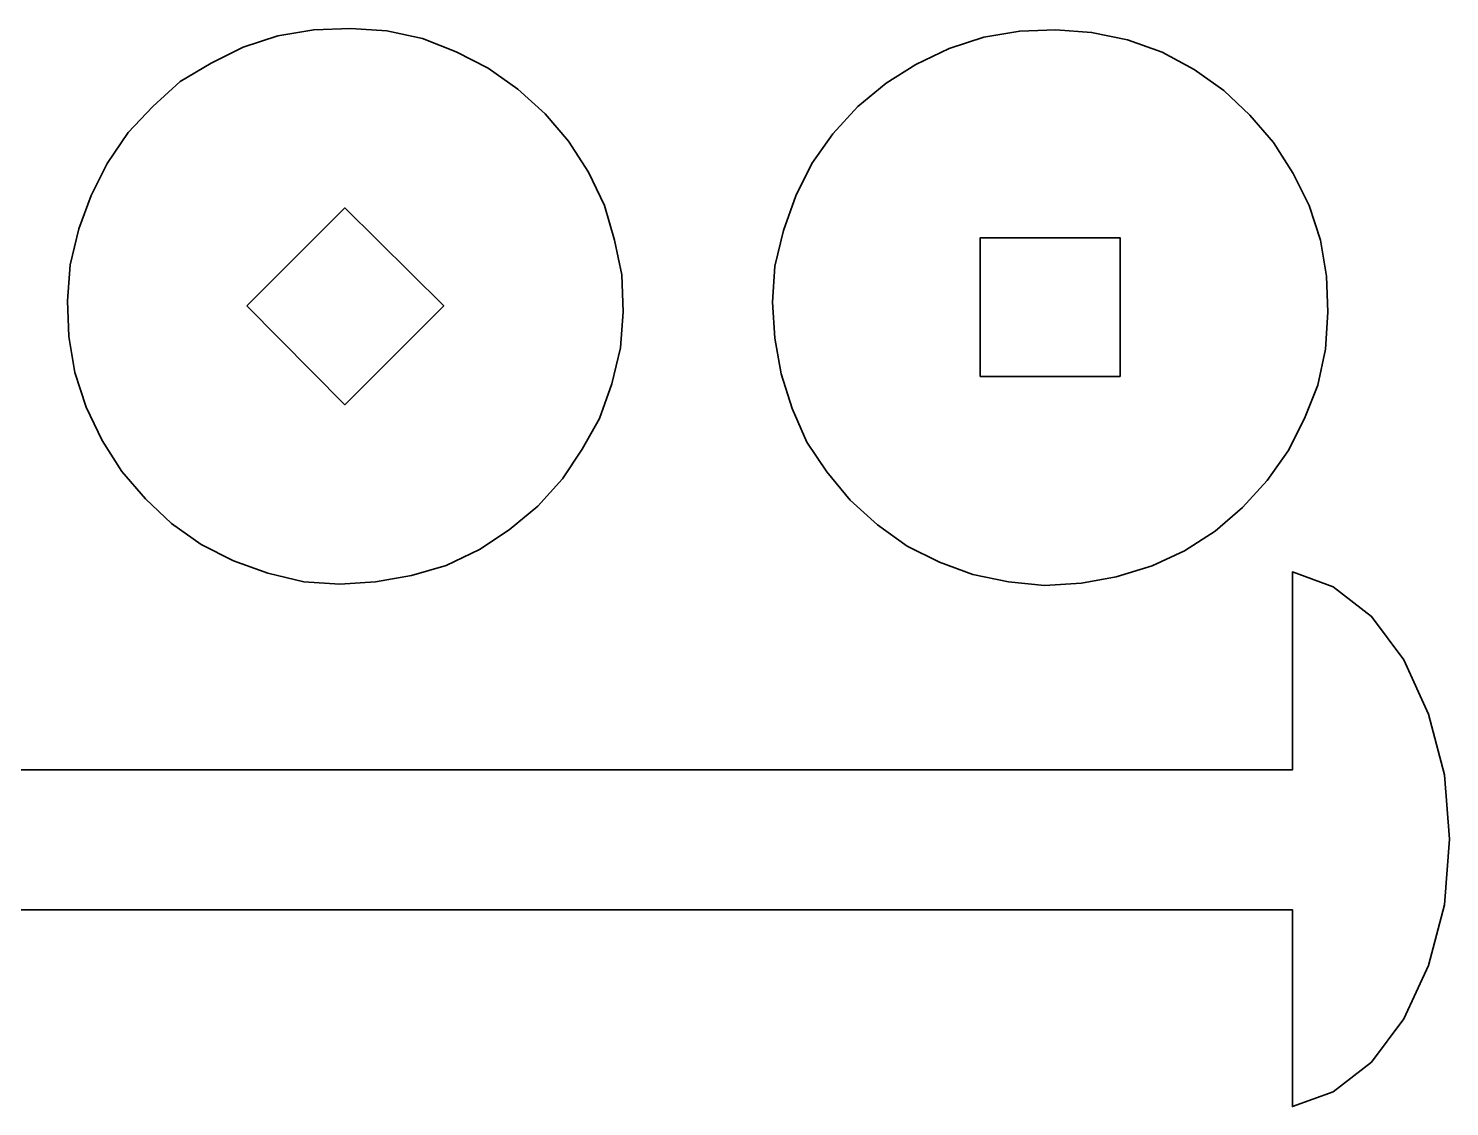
# Model space of a CAD drawing. Header units: centimetres. Extents: x -9.7 to 9.7, y -8.7 to 8.7.
# Drawn here: x 6.052 to 9.13, y 4.99 to 7.324 of the extents above; entities that cross this region are included whole.
import ezdxf

# ---------------------------------------------------------------- set-up
doc = ezdxf.new("R2010")
doc.units = ezdxf.units.CM
doc.header["$MEASUREMENT"] = 0
doc.layers.add('layer 1', color=7, linetype='Continuous')

msp = doc.modelspace()

# ---------------------------------------------------------------- linework, layer by layer
at = {"layer": 'layer 1', "color": 250, "lineweight": 35}
for points, knots in [([(6.72604, 6.12042), (6.72604, 6.12042), (6.64832, 6.12578), (6.64832, 6.12578), (6.64832, 6.12578), (6.64832, 6.12578), (6.57061, 6.14454), (6.57061, 6.14454), (6.57061, 6.14454), (6.57061, 6.14454), (6.49558, 6.17135), (6.49558, 6.17135), (6.49558, 6.17135), (6.49558, 6.17135), (6.42591, 6.20617), (6.42591, 6.20617), (6.42591, 6.20617), (6.42591, 6.20617), (6.3616, 6.25173), (6.3616, 6.25173), (6.3616, 6.25173), (6.3616, 6.25173), (6.30532, 6.30533), (6.30532, 6.30533), (6.30532, 6.30533), (6.30532, 6.30533), (6.25441, 6.36428), (6.25441, 6.36428), (6.25441, 6.36428), (6.25441, 6.36428), (6.21153, 6.43127), (6.21153, 6.43127), (6.21153, 6.43127), (6.21153, 6.43127), (6.1767, 6.50363), (6.1767, 6.50363), (6.1767, 6.50363), (6.1767, 6.50363), (6.15258, 6.57865), (6.15258, 6.57865), (6.15258, 6.57865), (6.15258, 6.57865), (6.13918, 6.65636), (6.13918, 6.65636), (6.13918, 6.65636), (6.13918, 6.65636), (6.1365, 6.73409), (6.1365, 6.73409), (6.1365, 6.73409), (6.1365, 6.73409), (6.14186, 6.81179), (6.14186, 6.81179), (6.14186, 6.81179), (6.14186, 6.81179), (6.16062, 6.8895), (6.16062, 6.8895), (6.16062, 6.8895), (6.16062, 6.8895), (6.18742, 6.96186), (6.18742, 6.96186), (6.18742, 6.96186), (6.18742, 6.96186), (6.22225, 7.03152), (6.22225, 7.03152), (6.22225, 7.03152), (6.22225, 7.03152), (6.26781, 7.09851), (6.26781, 7.09851), (6.26781, 7.09851), (6.26781, 7.09851), (6.3214, 7.15479), (6.3214, 7.15479), (6.3214, 7.15479), (6.3214, 7.15479), (6.38035, 7.20838), (6.38035, 7.20838), (6.38035, 7.20838), (6.38035, 7.20838), (6.44735, 7.24858), (6.44735, 7.24858), (6.44735, 7.24858), (6.44735, 7.24858), (6.51702, 7.28341), (6.51702, 7.28341), (6.51702, 7.28341), (6.51702, 7.28341), (6.59205, 7.30754), (6.59205, 7.30754), (6.59205, 7.30754), (6.59205, 7.30754), (6.66976, 7.32093), (6.66976, 7.32093), (6.66976, 7.32093), (6.66976, 7.32093), (6.75015, 7.32361), (6.75015, 7.32361), (6.75015, 7.32361), (6.75015, 7.32361), (6.82786, 7.31825), (6.82786, 7.31825), (6.82786, 7.31825), (6.82786, 7.31825), (6.90558, 7.30218), (6.90558, 7.30218), (6.90558, 7.30218), (6.90558, 7.30218), (6.97793, 7.27269), (6.97793, 7.27269), (6.97793, 7.27269), (6.97793, 7.27269), (7.0476, 7.23786), (7.0476, 7.23786), (7.0476, 7.23786), (7.0476, 7.23786), (7.11191, 7.19231), (7.11191, 7.19231), (7.11191, 7.19231), (7.11191, 7.19231), (7.17087, 7.13871), (7.17087, 7.13871), (7.17087, 7.13871), (7.17087, 7.13871), (7.22178, 7.07977), (7.22178, 7.07977), (7.22178, 7.07977), (7.22178, 7.07977), (7.26466, 7.01276), (7.26466, 7.01276), (7.26466, 7.01276), (7.26466, 7.01276), (7.29949, 6.94041), (7.29949, 6.94041), (7.29949, 6.94041), (7.29949, 6.94041), (7.32093, 6.86539), (7.32093, 6.86539), (7.32093, 6.86539), (7.32093, 6.86539), (7.33701, 6.79035), (7.33701, 6.79035), (7.33701, 6.79035), (7.33701, 6.79035), (7.33969, 6.70996), (7.33969, 6.70996), (7.33969, 6.70996), (7.33969, 6.70996), (7.33433, 6.63226), (7.33433, 6.63226), (7.33433, 6.63226), (7.33433, 6.63226), (7.31557, 6.55454), (7.31557, 6.55454), (7.31557, 6.55454), (7.31557, 6.55454), (7.28877, 6.4795), (7.28877, 6.4795), (7.28877, 6.4795), (7.28877, 6.4795), (7.25126, 6.41252), (7.25126, 6.41252), (7.25126, 6.41252), (7.25126, 6.41252), (7.20838, 6.3482), (7.20838, 6.3482), (7.20838, 6.3482), (7.20838, 6.3482), (7.15479, 6.28926), (7.15479, 6.28926), (7.15479, 6.28926), (7.15479, 6.28926), (7.09315, 6.23833), (7.09315, 6.23833), (7.09315, 6.23833), (7.09315, 6.23833), (7.02884, 6.19547), (7.02884, 6.19547), (7.02884, 6.19547), (7.02884, 6.19547), (6.95649, 6.16062), (6.95649, 6.16062), (6.95649, 6.16062), (6.95649, 6.16062), (6.88146, 6.13918), (6.88146, 6.13918), (6.88146, 6.13918), (6.88146, 6.13918), (6.80375, 6.12578), (6.80375, 6.12578), (6.80375, 6.12578), (6.80375, 6.12578), (6.72604, 6.12042), (6.72604, 6.12042)], [0, 0, 0, 0, 0.0204082, 0.0204082, 0.0204082, 0.0204082, 0.0408163, 0.0408163, 0.0408163, 0.0408163, 0.0612245, 0.0612245, 0.0612245, 0.0612245, 0.0816327, 0.0816327, 0.0816327, 0.0816327, 0.1020408, 0.1020408, 0.1020408, 0.1020408, 0.122449, 0.122449, 0.122449, 0.122449, 0.1428571, 0.1428571, 0.1428571, 0.1428571, 0.1632653, 0.1632653, 0.1632653, 0.1632653, 0.1836735, 0.1836735, 0.1836735, 0.1836735, 0.2040816, 0.2040816, 0.2040816, 0.2040816, 0.2244898, 0.2244898, 0.2244898, 0.2244898, 0.244898, 0.244898, 0.244898, 0.244898, 0.2653061, 0.2653061, 0.2653061, 0.2653061, 0.2857143, 0.2857143, 0.2857143, 0.2857143, 0.3061224, 0.3061224, 0.3061224, 0.3061224, 0.3265306, 0.3265306, 0.3265306, 0.3265306, 0.3469388, 0.3469388, 0.3469388, 0.3469388, 0.3673469, 0.3673469, 0.3673469, 0.3673469, 0.3877551, 0.3877551, 0.3877551, 0.3877551, 0.4081633, 0.4081633, 0.4081633, 0.4081633, 0.4285714, 0.4285714, 0.4285714, 0.4285714, 0.4489796, 0.4489796, 0.4489796, 0.4489796, 0.4693878, 0.4693878, 0.4693878, 0.4693878, 0.4897959, 0.4897959, 0.4897959, 0.4897959, 0.5102041, 0.5102041, 0.5102041, 0.5102041, 0.5306122, 0.5306122, 0.5306122, 0.5306122, 0.5510204, 0.5510204, 0.5510204, 0.5510204, 0.5714286, 0.5714286, 0.5714286, 0.5714286, 0.5918367, 0.5918367, 0.5918367, 0.5918367, 0.6122449, 0.6122449, 0.6122449, 0.6122449, 0.6326531, 0.6326531, 0.6326531, 0.6326531, 0.6530612, 0.6530612, 0.6530612, 0.6530612, 0.6734694, 0.6734694, 0.6734694, 0.6734694, 0.6938776, 0.6938776, 0.6938776, 0.6938776, 0.7142857, 0.7142857, 0.7142857, 0.7142857, 0.7346939, 0.7346939, 0.7346939, 0.7346939, 0.755102, 0.755102, 0.755102, 0.755102, 0.7755102, 0.7755102, 0.7755102, 0.7755102, 0.7959184, 0.7959184, 0.7959184, 0.7959184, 0.8163265, 0.8163265, 0.8163265, 0.8163265, 0.8367347, 0.8367347, 0.8367347, 0.8367347, 0.8571429, 0.8571429, 0.8571429, 0.8571429, 0.877551, 0.877551, 0.877551, 0.877551, 0.8979592, 0.8979592, 0.8979592, 0.8979592, 0.9183673, 0.9183673, 0.9183673, 0.9183673, 0.9387755, 0.9387755, 0.9387755, 0.9387755, 0.9591837, 0.9591837, 0.9591837, 0.9591837, 1, 1, 1, 1]), ([(8.69732, 7.13562), (8.69732, 7.13562), (8.74824, 7.07667), (8.74824, 7.07667), (8.74824, 7.07667), (8.74824, 7.07667), (8.79111, 7.00967), (8.79111, 7.00967), (8.79111, 7.00967), (8.79111, 7.00967), (8.82595, 6.94), (8.82595, 6.94), (8.82595, 6.94), (8.82595, 6.94), (8.85007, 6.86497), (8.85007, 6.86497), (8.85007, 6.86497), (8.85007, 6.86497), (8.86347, 6.78726), (8.86347, 6.78726), (8.86347, 6.78726), (8.86347, 6.78726), (8.86615, 6.70955), (8.86615, 6.70955), (8.86615, 6.70955), (8.86615, 6.70955), (8.86079, 6.62916), (8.86079, 6.62916), (8.86079, 6.62916), (8.86079, 6.62916), (8.84471, 6.55144), (8.84471, 6.55144), (8.84471, 6.55144), (8.84471, 6.55144), (8.81523, 6.47909), (8.81523, 6.47909), (8.81523, 6.47909), (8.81523, 6.47909), (8.7804, 6.40942), (8.7804, 6.40942), (8.7804, 6.40942), (8.7804, 6.40942), (8.73484, 6.34511), (8.73484, 6.34511), (8.73484, 6.34511), (8.73484, 6.34511), (8.68125, 6.28615), (8.68125, 6.28615), (8.68125, 6.28615), (8.68125, 6.28615), (8.62229, 6.23524), (8.62229, 6.23524), (8.62229, 6.23524), (8.62229, 6.23524), (8.5553, 6.19236), (8.5553, 6.19236), (8.5553, 6.19236), (8.5553, 6.19236), (8.48563, 6.16021), (8.48563, 6.16021), (8.48563, 6.16021), (8.48563, 6.16021), (8.40792, 6.13609), (8.40792, 6.13609), (8.40792, 6.13609), (8.40792, 6.13609), (8.33289, 6.12269), (8.33289, 6.12269), (8.33289, 6.12269), (8.33289, 6.12269), (8.25249, 6.11733), (8.25249, 6.11733), (8.25249, 6.11733), (8.25249, 6.11733), (8.17478, 6.12537), (8.17478, 6.12537), (8.17478, 6.12537), (8.17478, 6.12537), (8.09707, 6.14145), (8.09707, 6.14145), (8.09707, 6.14145), (8.09707, 6.14145), (8.02472, 6.16825), (8.02472, 6.16825), (8.02472, 6.16825), (8.02472, 6.16825), (7.95505, 6.20308), (7.95505, 6.20308), (7.95505, 6.20308), (7.95505, 6.20308), (7.89073, 6.24864), (7.89073, 6.24864), (7.89073, 6.24864), (7.89073, 6.24864), (7.83178, 6.30223), (7.83178, 6.30223), (7.83178, 6.30223), (7.83178, 6.30223), (7.78087, 6.36387), (7.78087, 6.36387), (7.78087, 6.36387), (7.78087, 6.36387), (7.73799, 6.42818), (7.73799, 6.42818), (7.73799, 6.42818), (7.73799, 6.42818), (7.70584, 6.50053), (7.70584, 6.50053), (7.70584, 6.50053), (7.70584, 6.50053), (7.68172, 6.57556), (7.68172, 6.57556), (7.68172, 6.57556), (7.68172, 6.57556), (7.66832, 6.65327), (7.66832, 6.65327), (7.66832, 6.65327), (7.66832, 6.65327), (7.66296, 6.73098), (7.66296, 6.73098), (7.66296, 6.73098), (7.66296, 6.73098), (7.66832, 6.8087), (7.66832, 6.8087), (7.66832, 6.8087), (7.66832, 6.8087), (7.68708, 6.88641), (7.68708, 6.88641), (7.68708, 6.88641), (7.68708, 6.88641), (7.71387, 6.96144), (7.71387, 6.96144), (7.71387, 6.96144), (7.71387, 6.96144), (7.74871, 7.03111), (7.74871, 7.03111), (7.74871, 7.03111), (7.74871, 7.03111), (7.79427, 7.09542), (7.79427, 7.09542), (7.79427, 7.09542), (7.79427, 7.09542), (7.84786, 7.15438), (7.84786, 7.15438), (7.84786, 7.15438), (7.84786, 7.15438), (7.90949, 7.20529), (7.90949, 7.20529), (7.90949, 7.20529), (7.90949, 7.20529), (7.97381, 7.24549), (7.97381, 7.24549), (7.97381, 7.24549), (7.97381, 7.24549), (8.04616, 7.28032), (8.04616, 7.28032), (8.04616, 7.28032), (8.04616, 7.28032), (8.12119, 7.30444), (8.12119, 7.30444), (8.12119, 7.30444), (8.12119, 7.30444), (8.1989, 7.31784), (8.1989, 7.31784), (8.1989, 7.31784), (8.1989, 7.31784), (8.27661, 7.32052), (8.27661, 7.32052), (8.27661, 7.32052), (8.27661, 7.32052), (8.35432, 7.31516), (8.35432, 7.31516), (8.35432, 7.31516), (8.35432, 7.31516), (8.43203, 7.29908), (8.43203, 7.29908), (8.43203, 7.29908), (8.43203, 7.29908), (8.50707, 7.27228), (8.50707, 7.27228), (8.50707, 7.27228), (8.50707, 7.27228), (8.57674, 7.23477), (8.57674, 7.23477), (8.57674, 7.23477), (8.57674, 7.23477), (8.64105, 7.18921), (8.64105, 7.18921), (8.64105, 7.18921), (8.64105, 7.18921), (8.69732, 7.13562), (8.69732, 7.13562)], [0, 0, 0, 0, 0.0204082, 0.0204082, 0.0204082, 0.0204082, 0.0408163, 0.0408163, 0.0408163, 0.0408163, 0.0612245, 0.0612245, 0.0612245, 0.0612245, 0.0816327, 0.0816327, 0.0816327, 0.0816327, 0.1020408, 0.1020408, 0.1020408, 0.1020408, 0.122449, 0.122449, 0.122449, 0.122449, 0.1428571, 0.1428571, 0.1428571, 0.1428571, 0.1632653, 0.1632653, 0.1632653, 0.1632653, 0.1836735, 0.1836735, 0.1836735, 0.1836735, 0.2040816, 0.2040816, 0.2040816, 0.2040816, 0.2244898, 0.2244898, 0.2244898, 0.2244898, 0.244898, 0.244898, 0.244898, 0.244898, 0.2653061, 0.2653061, 0.2653061, 0.2653061, 0.2857143, 0.2857143, 0.2857143, 0.2857143, 0.3061224, 0.3061224, 0.3061224, 0.3061224, 0.3265306, 0.3265306, 0.3265306, 0.3265306, 0.3469388, 0.3469388, 0.3469388, 0.3469388, 0.3673469, 0.3673469, 0.3673469, 0.3673469, 0.3877551, 0.3877551, 0.3877551, 0.3877551, 0.4081633, 0.4081633, 0.4081633, 0.4081633, 0.4285714, 0.4285714, 0.4285714, 0.4285714, 0.4489796, 0.4489796, 0.4489796, 0.4489796, 0.4693878, 0.4693878, 0.4693878, 0.4693878, 0.4897959, 0.4897959, 0.4897959, 0.4897959, 0.5102041, 0.5102041, 0.5102041, 0.5102041, 0.5306122, 0.5306122, 0.5306122, 0.5306122, 0.5510204, 0.5510204, 0.5510204, 0.5510204, 0.5714286, 0.5714286, 0.5714286, 0.5714286, 0.5918367, 0.5918367, 0.5918367, 0.5918367, 0.6122449, 0.6122449, 0.6122449, 0.6122449, 0.6326531, 0.6326531, 0.6326531, 0.6326531, 0.6530612, 0.6530612, 0.6530612, 0.6530612, 0.6734694, 0.6734694, 0.6734694, 0.6734694, 0.6938776, 0.6938776, 0.6938776, 0.6938776, 0.7142857, 0.7142857, 0.7142857, 0.7142857, 0.7346939, 0.7346939, 0.7346939, 0.7346939, 0.755102, 0.755102, 0.755102, 0.755102, 0.7755102, 0.7755102, 0.7755102, 0.7755102, 0.7959184, 0.7959184, 0.7959184, 0.7959184, 0.8163265, 0.8163265, 0.8163265, 0.8163265, 0.8367347, 0.8367347, 0.8367347, 0.8367347, 0.8571429, 0.8571429, 0.8571429, 0.8571429, 0.877551, 0.877551, 0.877551, 0.877551, 0.8979592, 0.8979592, 0.8979592, 0.8979592, 0.9183673, 0.9183673, 0.9183673, 0.9183673, 0.9387755, 0.9387755, 0.9387755, 0.9387755, 0.9591837, 0.9591837, 0.9591837, 0.9591837, 1, 1, 1, 1]), ([(6.52506, 6.72336), (6.52506, 6.72336), (6.73675, 6.50899), (6.73675, 6.50899), (6.73675, 6.50899), (6.73675, 6.50899), (6.95113, 6.72336), (6.95113, 6.72336), (6.95113, 6.72336), (6.95113, 6.72336), (6.73675, 6.93505), (6.73675, 6.93505), (6.73675, 6.93505), (6.73675, 6.93505), (6.52506, 6.72336), (6.52506, 6.72336)], [0, 0, 0, 0, 0.2, 0.2, 0.2, 0.2, 0.4, 0.4, 0.4, 0.4, 0.6, 0.6, 0.6, 0.6, 1, 1, 1, 1]), ([(8.41596, 6.5702), (8.41596, 6.5702), (8.41596, 6.87033), (8.41596, 6.87033), (8.41596, 6.87033), (8.41596, 6.87033), (8.11315, 6.87033), (8.11315, 6.87033), (8.11315, 6.87033), (8.11315, 6.87033), (8.11315, 6.5702), (8.11315, 6.5702), (8.11315, 6.5702), (8.11315, 6.5702), (8.41596, 6.5702), (8.41596, 6.5702)], [0, 0, 0, 0, 0.2, 0.2, 0.2, 0.2, 0.4, 0.4, 0.4, 0.4, 0.6, 0.6, 0.6, 0.6, 1, 1, 1, 1]), ([(3.37105, 5.41567), (3.37105, 5.41567), (3.37105, 5.71848), (3.37105, 5.71848), (3.37105, 5.71848), (3.37105, 5.71848), (8.78941, 5.71848), (8.78941, 5.71848), (8.78941, 5.71848), (8.78941, 5.71848), (8.78941, 6.14722), (8.78941, 6.14722), (8.78941, 6.14722), (8.78941, 6.14722), (8.87784, 6.11506), (8.87784, 6.11506), (8.87784, 6.11506), (8.87784, 6.11506), (8.96091, 6.05075), (8.96091, 6.05075), (8.96091, 6.05075), (8.96091, 6.05075), (9.03058, 5.95697), (9.03058, 5.95697), (9.03058, 5.95697), (9.03058, 5.95697), (9.08417, 5.83907), (9.08417, 5.83907), (9.08417, 5.83907), (9.08417, 5.83907), (9.11901, 5.70775), (9.11901, 5.70775), (9.11901, 5.70775), (9.11901, 5.70775), (9.12973, 5.56841), (9.12973, 5.56841), (9.12973, 5.56841), (9.12973, 5.56841), (9.11901, 5.42638), (9.11901, 5.42638), (9.11901, 5.42638), (9.11901, 5.42638), (9.08417, 5.29509), (9.08417, 5.29509), (9.08417, 5.29509), (9.08417, 5.29509), (9.03058, 5.17986), (9.03058, 5.17986), (9.03058, 5.17986), (9.03058, 5.17986), (8.96091, 5.08606), (8.96091, 5.08606), (8.96091, 5.08606), (8.96091, 5.08606), (8.87784, 5.02175), (8.87784, 5.02175), (8.87784, 5.02175), (8.87784, 5.02175), (8.78941, 4.9896), (8.78941, 4.9896), (8.78941, 4.9896), (8.78941, 4.9896), (8.78941, 5.41567), (8.78941, 5.41567), (8.78941, 5.41567), (8.78941, 5.41567), (3.37105, 5.41567), (3.37105, 5.41567)], [0, 0, 0, 0, 0.0555556, 0.0555556, 0.0555556, 0.0555556, 0.1111111, 0.1111111, 0.1111111, 0.1111111, 0.1666667, 0.1666667, 0.1666667, 0.1666667, 0.2222222, 0.2222222, 0.2222222, 0.2222222, 0.2777778, 0.2777778, 0.2777778, 0.2777778, 0.3333333, 0.3333333, 0.3333333, 0.3333333, 0.3888889, 0.3888889, 0.3888889, 0.3888889, 0.4444444, 0.4444444, 0.4444444, 0.4444444, 0.5, 0.5, 0.5, 0.5, 0.5555556, 0.5555556, 0.5555556, 0.5555556, 0.6111111, 0.6111111, 0.6111111, 0.6111111, 0.6666667, 0.6666667, 0.6666667, 0.6666667, 0.7222222, 0.7222222, 0.7222222, 0.7222222, 0.7777778, 0.7777778, 0.7777778, 0.7777778, 0.8333333, 0.8333333, 0.8333333, 0.8333333, 0.8888889, 0.8888889, 0.8888889, 0.8888889, 1, 1, 1, 1])]:
    msp.add_open_spline(points, degree=3, knots=knots, dxfattribs=at)

doc.saveas('drawing.dxf')
